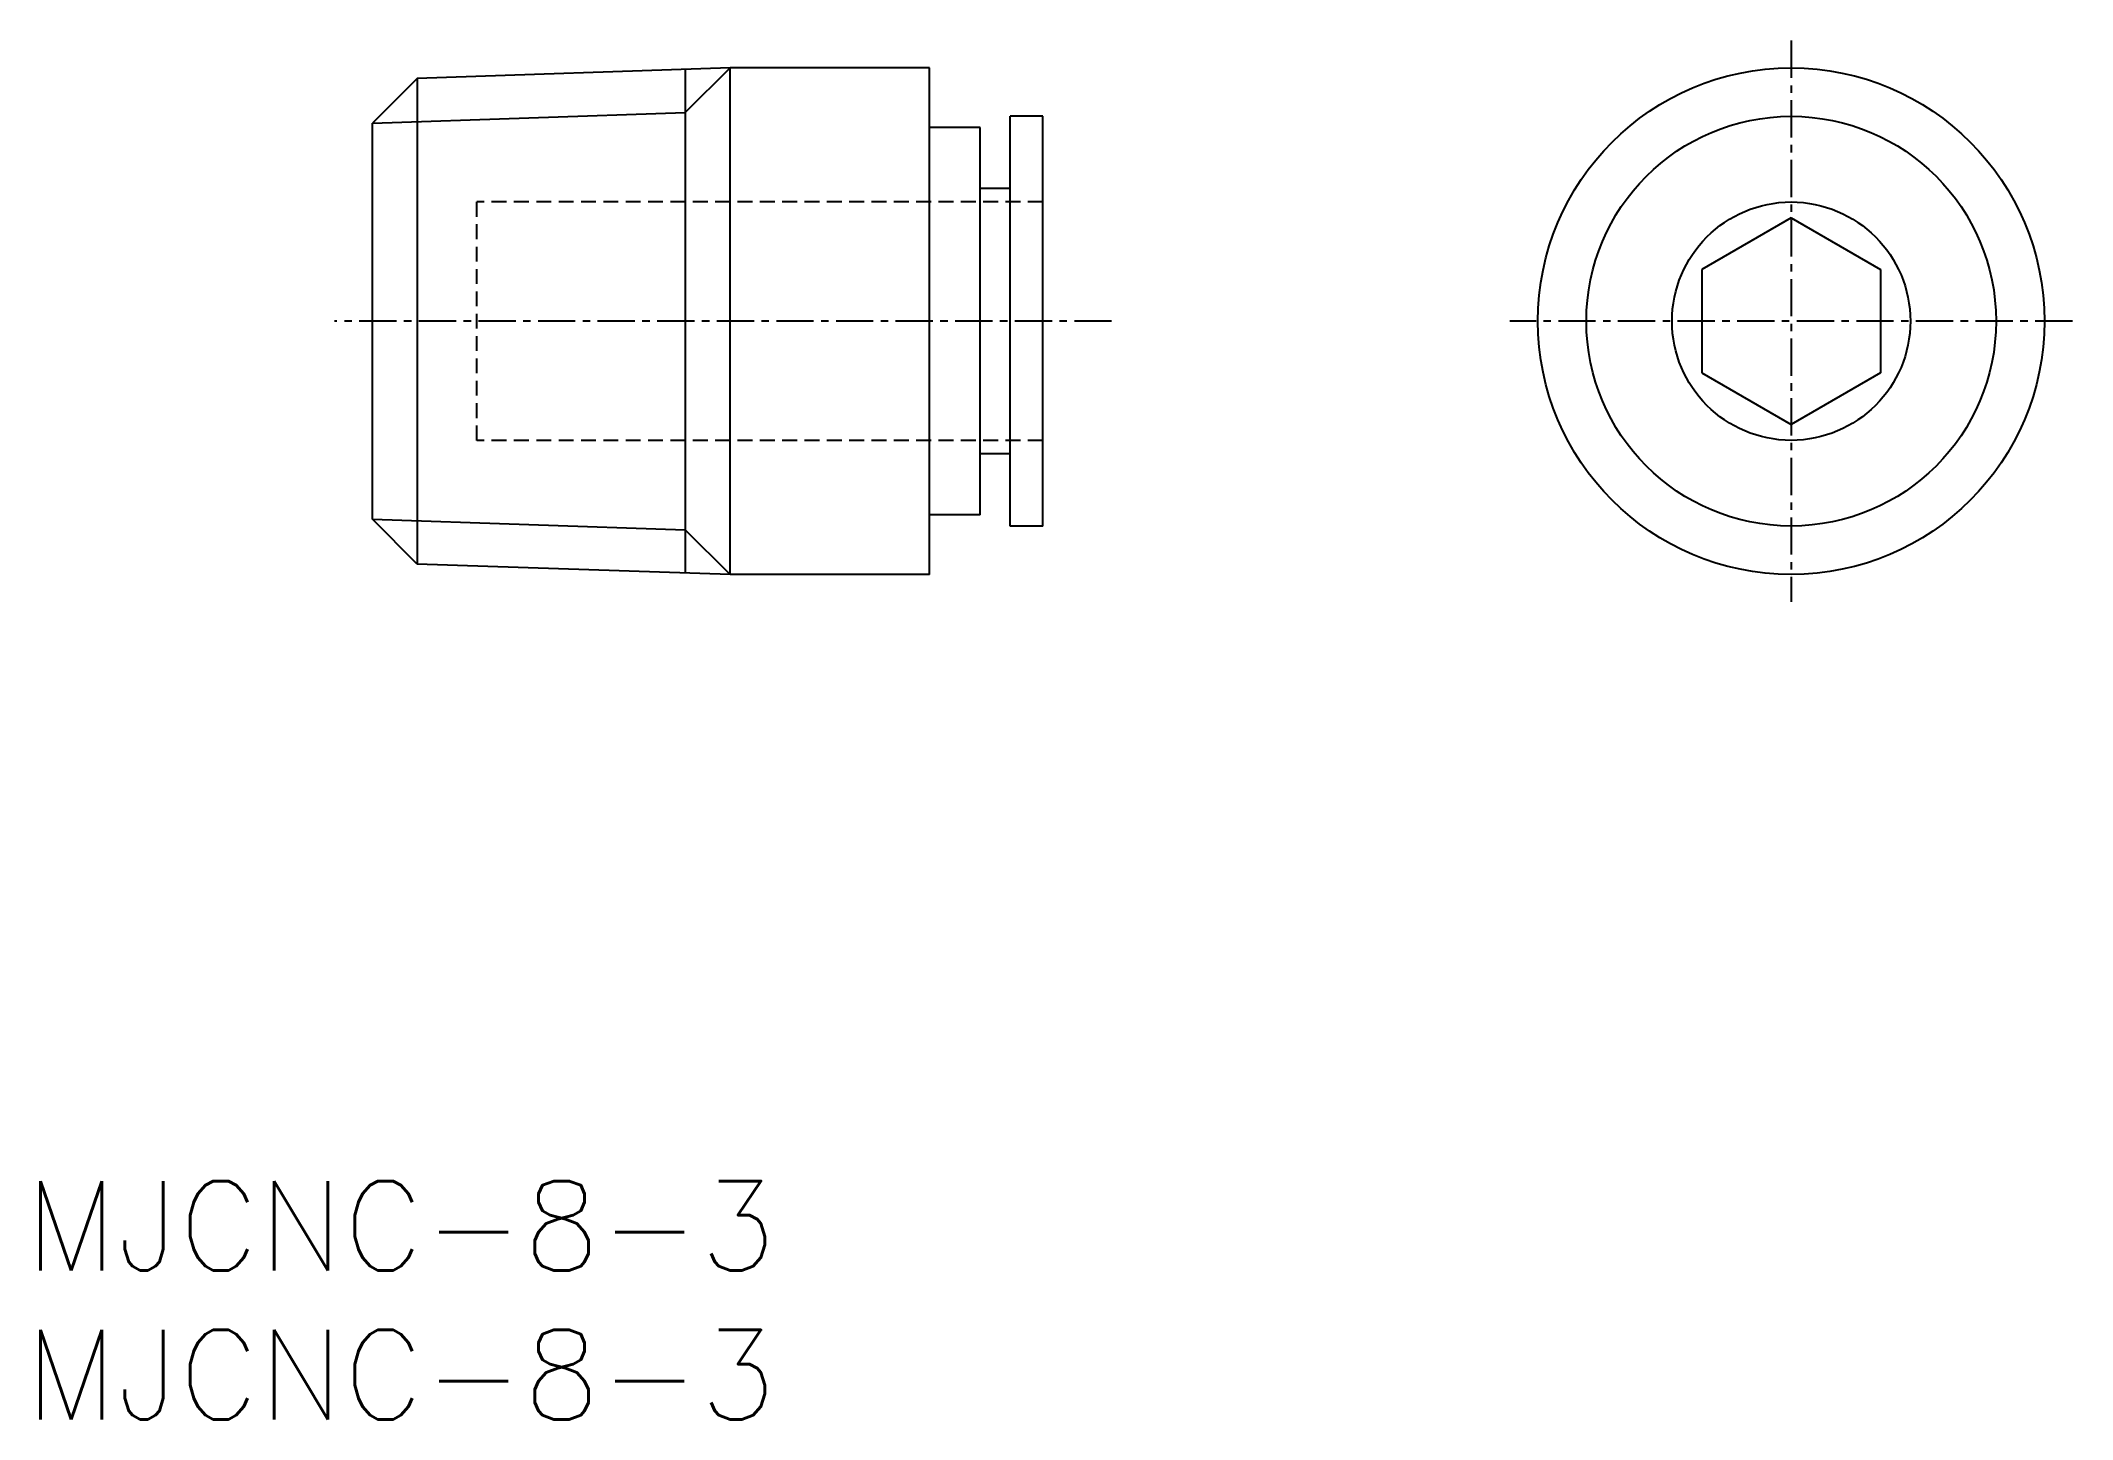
# Model space of a CAD drawing. Extents: x 0.5 to 68.7, y 0 to 46.3.
import ezdxf

# ---------------------------------------------------------------- set-up
doc = ezdxf.new("R2010")
doc.units = 0
doc.linetypes.add('CENTER', pattern=[2, 1.25, -0.25, 0.25, -0.25])
doc.linetypes.add('DASHED', pattern=[0.75, 0.5, -0.25])
doc.layers.get('0').update_dxf_attribs({"linetype": 'CONTINUOUS'})
doc.layers.add('CENTER', color=1, linetype='CENTER')
doc.styles.get("Standard").update_dxf_attribs({"font": 'txt.shx'})

# ---------------------------------------------------------------- blocks, each defined once
blk = doc.blocks.new('*U4')
at = {"color": 7, "linetype": 'CONTINUOUS'}
blk.add_text('MJCNC-8-3', height=3, dxfattribs=at).set_placement((0, 0))
blk = doc.blocks.new('*U5')
at = {"color": 7, "linetype": 'CONTINUOUS'}
blk.add_text('MJCNC-8-3', height=3, dxfattribs=at).set_placement((0, 5))

msp = doc.modelspace()

# ---------------------------------------------------------------- linework, layer by layer
at = {"color": 7, "linetype": 'CONTINUOUS'}
for p, q in [((13.151, 45.008), (11.651, 43.508)), ((23.651, 45.358), (13.151, 45.008)), ((13.151, 45.008), (13.151, 28.708)), ((22.151, 45.308), (22.151, 28.408)), ((23.651, 28.358), (23.651, 45.358)), ((30.351, 45.358), (23.651, 45.358)), ((30.351, 28.358), (30.351, 45.358)), ((33.051, 29.983), (33.051, 43.733)), ((34.151, 43.733), (33.051, 43.733)), ((34.151, 29.983), (34.151, 43.733)), ((11.651, 30.208), (11.651, 43.508)), ((32.051, 43.358), (30.351, 43.358)), ((32.051, 30.358), (32.051, 43.358)), ((33.051, 41.308), (32.051, 41.308)), ((59.265, 40.322), (56.265, 38.59)), ((59.265, 40.322), (62.265, 38.59)), ((56.265, 38.59), (56.265, 35.126)), ((62.265, 38.59), (62.265, 35.126)), ((56.265, 35.126), (59.265, 33.394)), ((62.265, 35.126), (59.265, 33.394)), ((33.051, 32.408), (32.051, 32.408)), ((13.151, 28.708), (11.651, 30.208)), ((32.051, 30.358), (30.351, 30.358)), ((34.151, 29.983), (33.051, 29.983)), ((23.651, 28.358), (13.151, 28.708)), ((30.351, 28.358), (23.651, 28.358))]:
    msp.add_line(p, q, dxfattribs=at)
at = {"color": 3, "linetype": 'CONTINUOUS'}
for p, q in [((23.651, 45.358), (22.151, 43.858)), ((11.651, 43.508), (22.151, 43.858)), ((11.651, 30.208), (22.151, 29.858)), ((23.651, 28.358), (22.151, 29.858))]:
    msp.add_line(p, q, dxfattribs=at)
at = {"color": 3, "linetype": 'DASHED'}
for p, q in [((34.151, 40.858), (15.151, 40.858)), ((15.151, 32.858), (15.151, 40.858)), ((34.151, 32.858), (15.151, 32.858))]:
    msp.add_line(p, q, dxfattribs=at)
at = {"color": 7, "linetype": 'CONTINUOUS'}
for radius in [8.5, 6.875, 4]:
    msp.add_circle((59.265, 36.858), radius, dxfattribs=at)
at = {"layer": 'CENTER', "color": 1, "linetype": 'CENTER'}
for p, q in [((59.265, 46.273), (59.265, 27.443)), ((36.458, 36.858), (10.376, 36.858)), ((68.702, 36.858), (49.828, 36.858))]:
    msp.add_line(p, q, dxfattribs=at)

# ---------------------------------------------------------------- block references
at = {"color": 7, "linetype": 'CONTINUOUS'}
for name in ['*U5', '*U4']:
    msp.add_blockref(name, (0, 0), dxfattribs=at)

doc.saveas('drawing.dxf')
